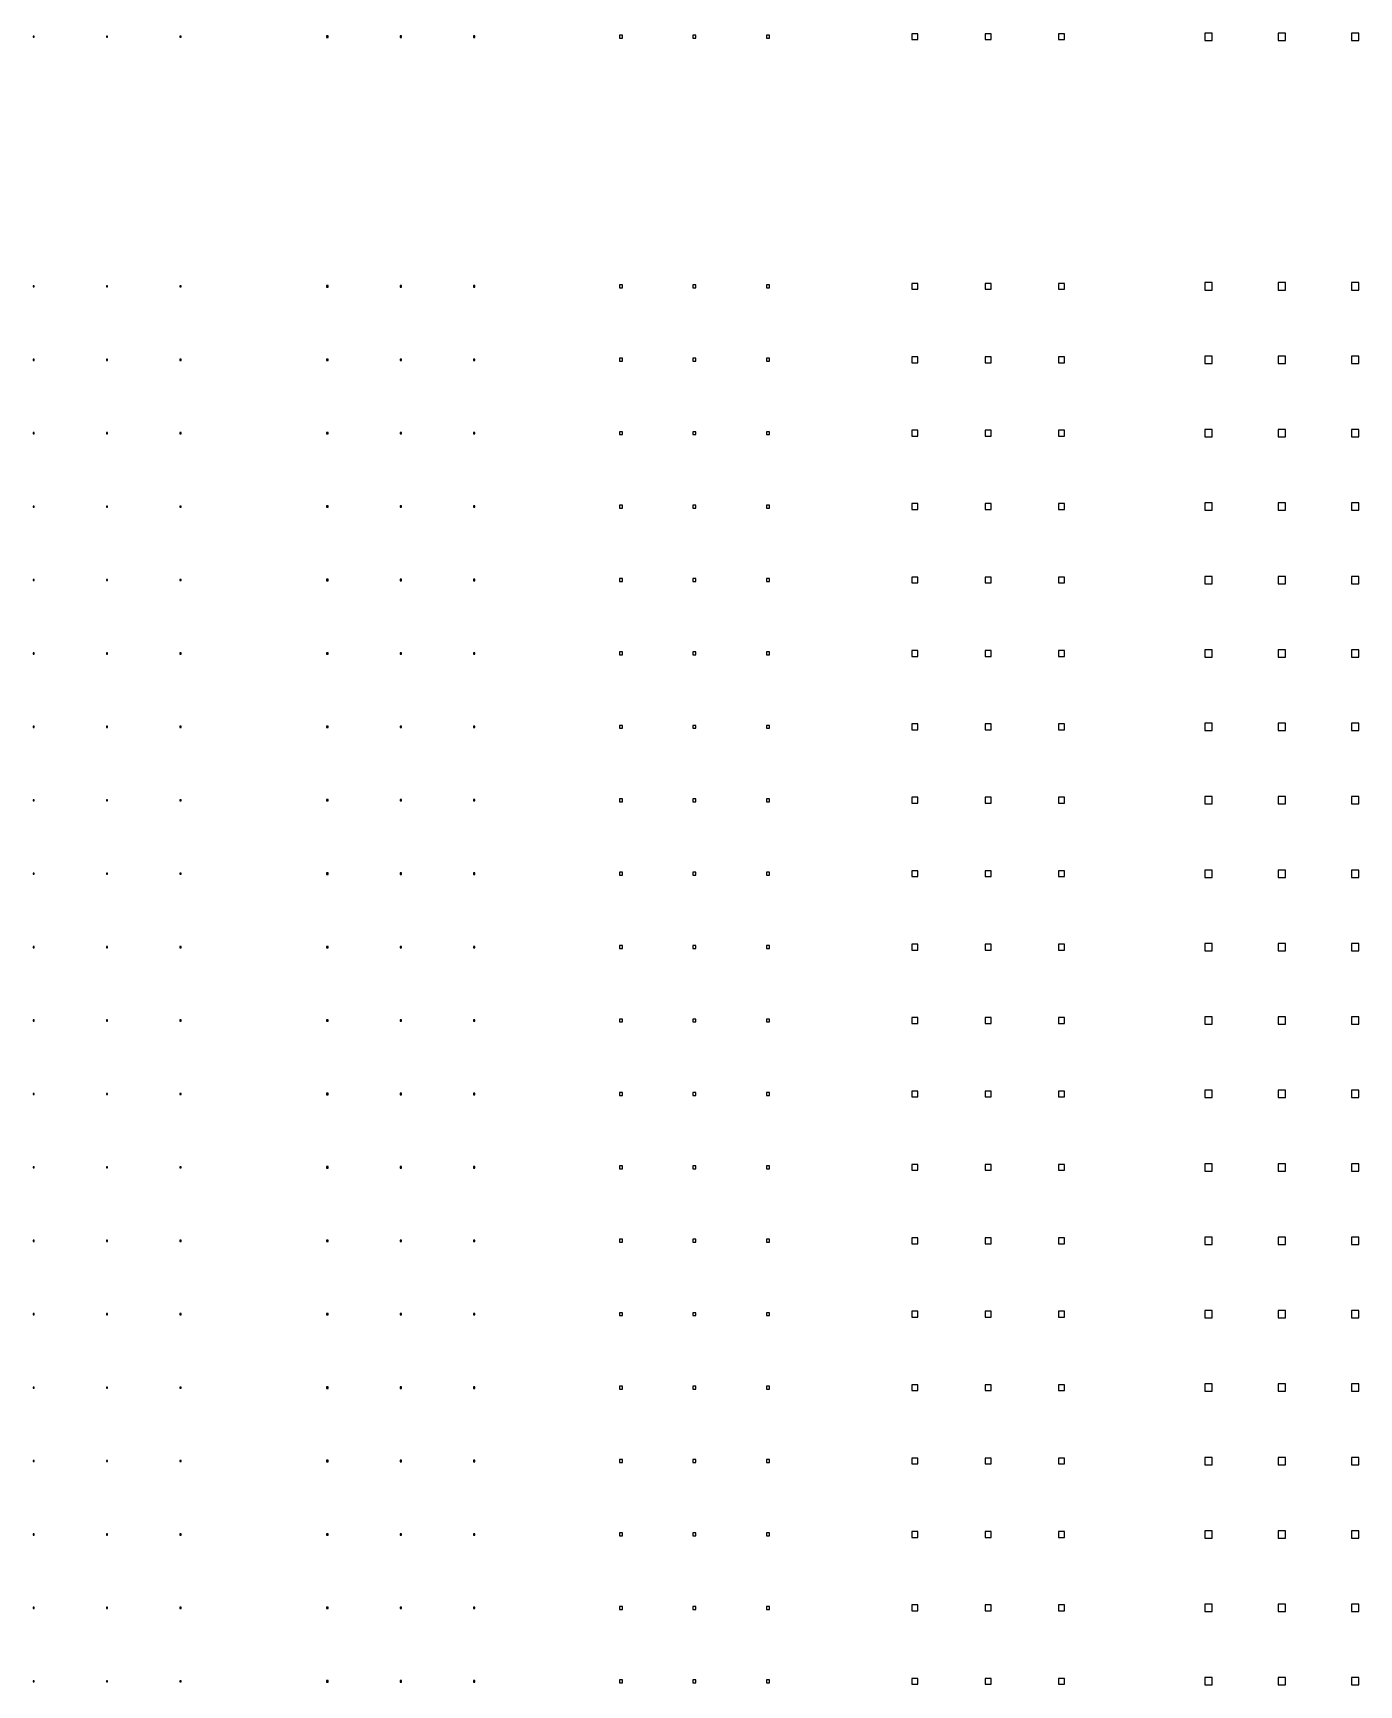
# Model space of a CAD drawing. Header units: metres. Extents: x -21500 to 21500, y -23900 to 23900.
# Drawn here: x 10496 to 19525, y 475 to 11725 of the extents above; entities that cross this region are included whole.
import ezdxf

# ---------------------------------------------------------------- set-up
doc = ezdxf.new("R2010")
doc.units = ezdxf.units.M

msp = doc.modelspace()

# ---------------------------------------------------------------- linework, layer by layer
for p, q in [((10504, 11704), (10496, 11704)), ((10496, 11704), (10496, 11696)), ((10504, 11696), (10504, 11704)), ((11004, 11704), (10996, 11704)), ((10996, 11704), (10996, 11696)), ((11004, 11696), (11004, 11704)), ((11504, 11704), (11496, 11704)), ((11496, 11704), (11496, 11696)), ((11504, 11696), (11504, 11704)), ((12505, 11705), (12495, 11705)), ((12495, 11705), (12495, 11695)), ((12505, 11695), (12505, 11705)), ((13005, 11705), (12995, 11705)), ((12995, 11705), (12995, 11695)), ((13005, 11695), (13005, 11705)), ((13505, 11705), (13495, 11705)), ((13495, 11705), (13495, 11695)), ((13505, 11695), (13505, 11705)), ((14510, 11710), (14490, 11710)), ((14490, 11710), (14490, 11690)), ((14510, 11690), (14510, 11710)), ((15010, 11710), (14990, 11710)), ((14990, 11710), (14990, 11690)), ((15010, 11690), (15010, 11710)), ((15510, 11710), (15490, 11710)), ((15490, 11710), (15490, 11690)), ((15510, 11690), (15510, 11710)), ((16520, 11720), (16480, 11720)), ((16480, 11720), (16480, 11680)), ((16520, 11680), (16520, 11720)), ((17020, 11720), (16980, 11720)), ((16980, 11720), (16980, 11680)), ((17020, 11680), (17020, 11720)), ((17520, 11720), (17480, 11720)), ((17480, 11720), (17480, 11680)), ((17520, 11680), (17520, 11720)), ((18525, 11725), (18475, 11725)), ((18475, 11725), (18475, 11675)), ((18525, 11675), (18525, 11725)), ((19025, 11725), (18975, 11725)), ((18975, 11725), (18975, 11675)), ((19025, 11675), (19025, 11725)), ((19525, 11725), (19475, 11725)), ((19475, 11725), (19475, 11675)), ((19525, 11675), (19525, 11725)), ((10496, 11696), (10504, 11696)), ((10996, 11696), (11004, 11696)), ((11496, 11696), (11504, 11696)), ((12495, 11695), (12505, 11695)), ((12995, 11695), (13005, 11695)), ((13495, 11695), (13505, 11695)), ((14490, 11690), (14510, 11690)), ((14990, 11690), (15010, 11690)), ((15490, 11690), (15510, 11690)), ((16480, 11680), (16520, 11680)), ((16980, 11680), (17020, 11680)), ((17480, 11680), (17520, 11680)), ((18475, 11675), (18525, 11675)), ((18975, 11675), (19025, 11675)), ((19475, 11675), (19525, 11675)), ((16520, 10020), (16480, 10020)), ((16480, 10020), (16480, 9980)), ((16520, 9980), (16520, 10020)), ((17020, 10020), (16980, 10020)), ((16980, 10020), (16980, 9980)), ((17020, 9980), (17020, 10020)), ((17520, 10020), (17480, 10020)), ((17480, 10020), (17480, 9980)), ((17520, 9980), (17520, 10020)), ((18525, 10025), (18475, 10025)), ((18475, 10025), (18475, 9975)), ((18525, 9975), (18525, 10025)), ((19025, 10025), (18975, 10025)), ((18975, 10025), (18975, 9975)), ((19025, 9975), (19025, 10025)), ((19525, 10025), (19475, 10025)), ((19475, 10025), (19475, 9975)), ((19525, 9975), (19525, 10025)), ((10504, 10004), (10496, 10004)), ((10496, 10004), (10496, 9996)), ((10496, 9996), (10504, 9996)), ((10504, 9996), (10504, 10004)), ((11004, 10004), (10996, 10004)), ((10996, 10004), (10996, 9996)), ((10996, 9996), (11004, 9996)), ((11004, 9996), (11004, 10004)), ((11504, 10004), (11496, 10004)), ((11496, 10004), (11496, 9996)), ((11496, 9996), (11504, 9996)), ((11504, 9996), (11504, 10004)), ((12505, 10005), (12495, 10005)), ((12495, 10005), (12495, 9995)), ((12495, 9995), (12505, 9995)), ((12505, 9995), (12505, 10005)), ((13005, 10005), (12995, 10005)), ((12995, 10005), (12995, 9995)), ((12995, 9995), (13005, 9995)), ((13005, 9995), (13005, 10005)), ((13505, 10005), (13495, 10005)), ((13495, 10005), (13495, 9995)), ((13495, 9995), (13505, 9995)), ((13505, 9995), (13505, 10005)), ((14510, 10010), (14490, 10010)), ((14490, 10010), (14490, 9990)), ((14490, 9990), (14510, 9990)), ((14510, 9990), (14510, 10010)), ((15010, 10010), (14990, 10010)), ((14990, 10010), (14990, 9990)), ((14990, 9990), (15010, 9990)), ((15010, 9990), (15010, 10010)), ((15510, 10010), (15490, 10010)), ((15490, 10010), (15490, 9990)), ((15490, 9990), (15510, 9990)), ((15510, 9990), (15510, 10010)), ((16480, 9980), (16520, 9980)), ((16980, 9980), (17020, 9980)), ((17480, 9980), (17520, 9980)), ((18475, 9975), (18525, 9975)), ((18975, 9975), (19025, 9975)), ((19475, 9975), (19525, 9975)), ((10504, 9504), (10496, 9504)), ((10496, 9504), (10496, 9496)), ((10496, 9496), (10504, 9496)), ((10504, 9496), (10504, 9504)), ((11004, 9504), (10996, 9504)), ((10996, 9504), (10996, 9496)), ((10996, 9496), (11004, 9496)), ((11004, 9496), (11004, 9504)), ((11504, 9504), (11496, 9504)), ((11496, 9504), (11496, 9496)), ((11496, 9496), (11504, 9496)), ((11504, 9496), (11504, 9504)), ((12505, 9505), (12495, 9505)), ((12495, 9505), (12495, 9495)), ((12495, 9495), (12505, 9495)), ((12505, 9495), (12505, 9505)), ((13005, 9505), (12995, 9505)), ((12995, 9505), (12995, 9495)), ((12995, 9495), (13005, 9495)), ((13005, 9495), (13005, 9505)), ((13505, 9505), (13495, 9505)), ((13495, 9505), (13495, 9495)), ((13495, 9495), (13505, 9495)), ((13505, 9495), (13505, 9505)), ((14510, 9510), (14490, 9510)), ((14490, 9510), (14490, 9490)), ((14490, 9490), (14510, 9490)), ((14510, 9490), (14510, 9510)), ((15010, 9510), (14990, 9510)), ((14990, 9510), (14990, 9490)), ((14990, 9490), (15010, 9490)), ((15010, 9490), (15010, 9510)), ((15510, 9510), (15490, 9510)), ((15490, 9510), (15490, 9490)), ((15490, 9490), (15510, 9490)), ((15510, 9490), (15510, 9510)), ((16520, 9520), (16480, 9520)), ((16480, 9520), (16480, 9480)), ((16480, 9480), (16520, 9480)), ((16520, 9480), (16520, 9520)), ((17020, 9520), (16980, 9520)), ((16980, 9520), (16980, 9480)), ((16980, 9480), (17020, 9480)), ((17020, 9480), (17020, 9520)), ((17520, 9520), (17480, 9520)), ((17480, 9520), (17480, 9480)), ((17480, 9480), (17520, 9480)), ((17520, 9480), (17520, 9520)), ((18525, 9525), (18475, 9525)), ((18475, 9525), (18475, 9475)), ((18475, 9475), (18525, 9475)), ((18525, 9475), (18525, 9525)), ((19025, 9525), (18975, 9525)), ((18975, 9525), (18975, 9475)), ((18975, 9475), (19025, 9475)), ((19025, 9475), (19025, 9525)), ((19525, 9525), (19475, 9525)), ((19475, 9525), (19475, 9475)), ((19475, 9475), (19525, 9475)), ((19525, 9475), (19525, 9525)), ((10504, 9004), (10496, 9004)), ((10496, 9004), (10496, 8996)), ((10504, 8996), (10504, 9004)), ((11004, 9004), (10996, 9004)), ((10996, 9004), (10996, 8996)), ((11004, 8996), (11004, 9004)), ((11504, 9004), (11496, 9004)), ((11496, 9004), (11496, 8996)), ((11504, 8996), (11504, 9004)), ((12505, 9005), (12495, 9005)), ((12495, 9005), (12495, 8995)), ((12505, 8995), (12505, 9005)), ((13005, 9005), (12995, 9005)), ((12995, 9005), (12995, 8995)), ((13005, 8995), (13005, 9005)), ((13505, 9005), (13495, 9005)), ((13495, 9005), (13495, 8995)), ((13505, 8995), (13505, 9005)), ((14510, 9010), (14490, 9010)), ((14490, 9010), (14490, 8990)), ((14510, 8990), (14510, 9010)), ((15010, 9010), (14990, 9010)), ((14990, 9010), (14990, 8990)), ((15010, 8990), (15010, 9010)), ((15510, 9010), (15490, 9010)), ((15490, 9010), (15490, 8990)), ((15510, 8990), (15510, 9010)), ((16520, 9020), (16480, 9020)), ((16480, 9020), (16480, 8980)), ((16520, 8980), (16520, 9020)), ((17020, 9020), (16980, 9020)), ((16980, 9020), (16980, 8980)), ((17020, 8980), (17020, 9020)), ((17520, 9020), (17480, 9020)), ((17480, 9020), (17480, 8980)), ((17520, 8980), (17520, 9020)), ((18525, 9025), (18475, 9025)), ((18475, 9025), (18475, 8975)), ((18525, 8975), (18525, 9025)), ((19025, 9025), (18975, 9025)), ((18975, 9025), (18975, 8975)), ((19025, 8975), (19025, 9025)), ((19525, 9025), (19475, 9025)), ((19475, 9025), (19475, 8975)), ((19525, 8975), (19525, 9025)), ((10496, 8996), (10504, 8996)), ((10996, 8996), (11004, 8996)), ((11496, 8996), (11504, 8996)), ((12495, 8995), (12505, 8995)), ((12995, 8995), (13005, 8995)), ((13495, 8995), (13505, 8995)), ((14490, 8990), (14510, 8990)), ((14990, 8990), (15010, 8990)), ((15490, 8990), (15510, 8990)), ((16480, 8980), (16520, 8980)), ((16980, 8980), (17020, 8980)), ((17480, 8980), (17520, 8980)), ((18475, 8975), (18525, 8975)), ((18975, 8975), (19025, 8975)), ((19475, 8975), (19525, 8975)), ((10504, 8504), (10496, 8504)), ((10496, 8504), (10496, 8496)), ((10496, 8496), (10504, 8496)), ((10504, 8496), (10504, 8504)), ((11004, 8504), (10996, 8504)), ((10996, 8504), (10996, 8496)), ((10996, 8496), (11004, 8496)), ((11004, 8496), (11004, 8504)), ((11504, 8504), (11496, 8504)), ((11496, 8504), (11496, 8496)), ((11496, 8496), (11504, 8496)), ((11504, 8496), (11504, 8504)), ((12505, 8505), (12495, 8505)), ((12495, 8505), (12495, 8495)), ((12495, 8495), (12505, 8495)), ((12505, 8495), (12505, 8505)), ((13005, 8505), (12995, 8505)), ((12995, 8505), (12995, 8495)), ((12995, 8495), (13005, 8495)), ((13005, 8495), (13005, 8505)), ((13505, 8505), (13495, 8505)), ((13495, 8505), (13495, 8495)), ((13495, 8495), (13505, 8495)), ((13505, 8495), (13505, 8505)), ((14510, 8510), (14490, 8510)), ((14490, 8510), (14490, 8490)), ((14490, 8490), (14510, 8490)), ((14510, 8490), (14510, 8510)), ((15010, 8510), (14990, 8510)), ((14990, 8510), (14990, 8490)), ((14990, 8490), (15010, 8490)), ((15010, 8490), (15010, 8510)), ((15510, 8510), (15490, 8510)), ((15490, 8510), (15490, 8490)), ((15490, 8490), (15510, 8490)), ((15510, 8490), (15510, 8510)), ((16520, 8520), (16480, 8520)), ((16480, 8520), (16480, 8480)), ((16480, 8480), (16520, 8480)), ((16520, 8480), (16520, 8520)), ((17020, 8520), (16980, 8520)), ((16980, 8520), (16980, 8480)), ((16980, 8480), (17020, 8480)), ((17020, 8480), (17020, 8520)), ((17520, 8520), (17480, 8520)), ((17480, 8520), (17480, 8480)), ((17480, 8480), (17520, 8480)), ((17520, 8480), (17520, 8520)), ((18525, 8525), (18475, 8525)), ((18475, 8525), (18475, 8475)), ((18475, 8475), (18525, 8475)), ((18525, 8475), (18525, 8525)), ((19025, 8525), (18975, 8525)), ((18975, 8525), (18975, 8475)), ((18975, 8475), (19025, 8475)), ((19025, 8475), (19025, 8525)), ((19525, 8525), (19475, 8525)), ((19475, 8525), (19475, 8475)), ((19475, 8475), (19525, 8475)), ((19525, 8475), (19525, 8525)), ((10504, 8004), (10496, 8004)), ((10496, 8004), (10496, 7996)), ((10496, 7996), (10504, 7996)), ((10504, 7996), (10504, 8004)), ((11004, 8004), (10996, 8004)), ((10996, 8004), (10996, 7996)), ((10996, 7996), (11004, 7996)), ((11004, 7996), (11004, 8004)), ((11504, 8004), (11496, 8004)), ((11496, 8004), (11496, 7996)), ((11496, 7996), (11504, 7996)), ((11504, 7996), (11504, 8004)), ((12505, 8005), (12495, 8005)), ((12495, 8005), (12495, 7995)), ((12495, 7995), (12505, 7995)), ((12505, 7995), (12505, 8005)), ((13005, 8005), (12995, 8005)), ((12995, 8005), (12995, 7995)), ((12995, 7995), (13005, 7995)), ((13005, 7995), (13005, 8005)), ((13505, 8005), (13495, 8005)), ((13495, 8005), (13495, 7995)), ((13495, 7995), (13505, 7995)), ((13505, 7995), (13505, 8005)), ((14510, 8010), (14490, 8010)), ((14490, 8010), (14490, 7990)), ((14490, 7990), (14510, 7990)), ((14510, 7990), (14510, 8010)), ((15010, 8010), (14990, 8010)), ((14990, 8010), (14990, 7990)), ((14990, 7990), (15010, 7990)), ((15010, 7990), (15010, 8010)), ((15510, 8010), (15490, 8010)), ((15490, 8010), (15490, 7990)), ((15490, 7990), (15510, 7990)), ((15510, 7990), (15510, 8010)), ((16520, 8020), (16480, 8020)), ((16480, 8020), (16480, 7980)), ((16520, 7980), (16520, 8020)), ((17020, 8020), (16980, 8020)), ((16980, 8020), (16980, 7980)), ((17020, 7980), (17020, 8020)), ((17520, 8020), (17480, 8020)), ((17480, 8020), (17480, 7980)), ((17520, 7980), (17520, 8020)), ((18525, 8025), (18475, 8025)), ((18475, 8025), (18475, 7975)), ((18525, 7975), (18525, 8025)), ((19025, 8025), (18975, 8025)), ((18975, 8025), (18975, 7975)), ((19025, 7975), (19025, 8025)), ((19525, 8025), (19475, 8025)), ((19475, 8025), (19475, 7975)), ((19525, 7975), (19525, 8025)), ((16480, 7980), (16520, 7980)), ((16980, 7980), (17020, 7980)), ((17480, 7980), (17520, 7980)), ((18475, 7975), (18525, 7975)), ((18975, 7975), (19025, 7975)), ((19475, 7975), (19525, 7975)), ((10504, 7504), (10496, 7504)), ((10496, 7504), (10496, 7496)), ((10496, 7496), (10504, 7496)), ((10504, 7496), (10504, 7504)), ((11004, 7504), (10996, 7504)), ((10996, 7504), (10996, 7496)), ((10996, 7496), (11004, 7496)), ((11004, 7496), (11004, 7504)), ((11504, 7504), (11496, 7504)), ((11496, 7504), (11496, 7496)), ((11496, 7496), (11504, 7496)), ((11504, 7496), (11504, 7504)), ((12505, 7505), (12495, 7505)), ((12495, 7505), (12495, 7495)), ((12495, 7495), (12505, 7495)), ((12505, 7495), (12505, 7505)), ((13005, 7505), (12995, 7505)), ((12995, 7505), (12995, 7495)), ((12995, 7495), (13005, 7495)), ((13005, 7495), (13005, 7505)), ((13505, 7505), (13495, 7505)), ((13495, 7505), (13495, 7495)), ((13495, 7495), (13505, 7495)), ((13505, 7495), (13505, 7505)), ((14510, 7510), (14490, 7510)), ((14490, 7510), (14490, 7490)), ((14490, 7490), (14510, 7490)), ((14510, 7490), (14510, 7510)), ((15010, 7510), (14990, 7510)), ((14990, 7510), (14990, 7490)), ((14990, 7490), (15010, 7490)), ((15010, 7490), (15010, 7510)), ((15510, 7510), (15490, 7510)), ((15490, 7510), (15490, 7490)), ((15490, 7490), (15510, 7490)), ((15510, 7490), (15510, 7510)), ((16520, 7520), (16480, 7520)), ((16480, 7520), (16480, 7480)), ((16480, 7480), (16520, 7480)), ((16520, 7480), (16520, 7520)), ((17020, 7520), (16980, 7520)), ((16980, 7520), (16980, 7480)), ((16980, 7480), (17020, 7480)), ((17020, 7480), (17020, 7520)), ((17520, 7520), (17480, 7520)), ((17480, 7520), (17480, 7480)), ((17480, 7480), (17520, 7480)), ((17520, 7480), (17520, 7520)), ((18525, 7525), (18475, 7525)), ((18475, 7525), (18475, 7475)), ((18475, 7475), (18525, 7475)), ((18525, 7475), (18525, 7525)), ((19025, 7525), (18975, 7525)), ((18975, 7525), (18975, 7475)), ((18975, 7475), (19025, 7475)), ((19025, 7475), (19025, 7525)), ((19525, 7525), (19475, 7525)), ((19475, 7525), (19475, 7475)), ((19475, 7475), (19525, 7475)), ((19525, 7475), (19525, 7525)), ((10504, 7004), (10496, 7004)), ((10496, 7004), (10496, 6996)), ((10496, 6996), (10504, 6996)), ((10504, 6996), (10504, 7004)), ((11004, 7004), (10996, 7004)), ((10996, 7004), (10996, 6996)), ((10996, 6996), (11004, 6996)), ((11004, 6996), (11004, 7004)), ((11504, 7004), (11496, 7004)), ((11496, 7004), (11496, 6996)), ((11496, 6996), (11504, 6996)), ((11504, 6996), (11504, 7004)), ((12505, 7005), (12495, 7005)), ((12495, 7005), (12495, 6995)), ((12495, 6995), (12505, 6995)), ((12505, 6995), (12505, 7005)), ((13005, 7005), (12995, 7005)), ((12995, 7005), (12995, 6995)), ((12995, 6995), (13005, 6995)), ((13005, 6995), (13005, 7005)), ((13505, 7005), (13495, 7005)), ((13495, 7005), (13495, 6995)), ((13495, 6995), (13505, 6995)), ((13505, 6995), (13505, 7005)), ((14510, 7010), (14490, 7010)), ((14490, 7010), (14490, 6990)), ((14490, 6990), (14510, 6990)), ((14510, 6990), (14510, 7010)), ((15010, 7010), (14990, 7010)), ((14990, 7010), (14990, 6990)), ((14990, 6990), (15010, 6990)), ((15010, 6990), (15010, 7010)), ((15510, 7010), (15490, 7010)), ((15490, 7010), (15490, 6990)), ((15490, 6990), (15510, 6990)), ((15510, 6990), (15510, 7010)), ((16520, 7020), (16480, 7020)), ((16480, 7020), (16480, 6980)), ((16480, 6980), (16520, 6980)), ((16520, 6980), (16520, 7020)), ((17020, 7020), (16980, 7020)), ((16980, 7020), (16980, 6980)), ((16980, 6980), (17020, 6980)), ((17020, 6980), (17020, 7020)), ((17520, 7020), (17480, 7020)), ((17480, 7020), (17480, 6980)), ((17480, 6980), (17520, 6980)), ((17520, 6980), (17520, 7020)), ((18525, 7025), (18475, 7025)), ((18475, 7025), (18475, 6975)), ((18475, 6975), (18525, 6975)), ((18525, 6975), (18525, 7025)), ((19025, 7025), (18975, 7025)), ((18975, 7025), (18975, 6975)), ((18975, 6975), (19025, 6975)), ((19025, 6975), (19025, 7025)), ((19525, 7025), (19475, 7025)), ((19475, 7025), (19475, 6975)), ((19475, 6975), (19525, 6975)), ((19525, 6975), (19525, 7025)), ((18525, 6525), (18475, 6525)), ((18475, 6525), (18475, 6475)), ((18525, 6475), (18525, 6525)), ((19025, 6525), (18975, 6525)), ((18975, 6525), (18975, 6475)), ((19025, 6475), (19025, 6525)), ((19525, 6525), (19475, 6525)), ((19475, 6525), (19475, 6475)), ((19525, 6475), (19525, 6525)), ((10504, 6504), (10496, 6504)), ((10496, 6504), (10496, 6496)), ((10496, 6496), (10504, 6496)), ((10504, 6496), (10504, 6504)), ((11004, 6504), (10996, 6504)), ((10996, 6504), (10996, 6496)), ((10996, 6496), (11004, 6496)), ((11004, 6496), (11004, 6504)), ((11504, 6504), (11496, 6504)), ((11496, 6504), (11496, 6496)), ((11496, 6496), (11504, 6496)), ((11504, 6496), (11504, 6504)), ((12505, 6505), (12495, 6505)), ((12495, 6505), (12495, 6495)), ((12495, 6495), (12505, 6495)), ((12505, 6495), (12505, 6505)), ((13005, 6505), (12995, 6505)), ((12995, 6505), (12995, 6495)), ((12995, 6495), (13005, 6495)), ((13005, 6495), (13005, 6505)), ((13505, 6505), (13495, 6505)), ((13495, 6505), (13495, 6495)), ((13495, 6495), (13505, 6495)), ((13505, 6495), (13505, 6505)), ((14510, 6510), (14490, 6510)), ((14490, 6510), (14490, 6490)), ((14490, 6490), (14510, 6490)), ((14510, 6490), (14510, 6510)), ((15010, 6510), (14990, 6510)), ((14990, 6510), (14990, 6490)), ((14990, 6490), (15010, 6490)), ((15010, 6490), (15010, 6510)), ((15510, 6510), (15490, 6510)), ((15490, 6510), (15490, 6490)), ((15490, 6490), (15510, 6490)), ((15510, 6490), (15510, 6510)), ((16520, 6520), (16480, 6520)), ((16480, 6520), (16480, 6480)), ((16480, 6480), (16520, 6480)), ((16520, 6480), (16520, 6520)), ((17020, 6520), (16980, 6520)), ((16980, 6520), (16980, 6480)), ((16980, 6480), (17020, 6480)), ((17020, 6480), (17020, 6520)), ((17520, 6520), (17480, 6520)), ((17480, 6520), (17480, 6480)), ((17480, 6480), (17520, 6480)), ((17520, 6480), (17520, 6520)), ((18475, 6475), (18525, 6475)), ((18975, 6475), (19025, 6475)), ((19475, 6475), (19525, 6475)), ((10504, 6004), (10496, 6004)), ((10496, 6004), (10496, 5996)), ((10496, 5996), (10504, 5996)), ((10504, 5996), (10504, 6004)), ((11004, 6004), (10996, 6004)), ((10996, 6004), (10996, 5996)), ((10996, 5996), (11004, 5996)), ((11004, 5996), (11004, 6004)), ((11504, 6004), (11496, 6004)), ((11496, 6004), (11496, 5996)), ((11496, 5996), (11504, 5996)), ((11504, 5996), (11504, 6004)), ((12505, 6005), (12495, 6005)), ((12495, 6005), (12495, 5995)), ((12495, 5995), (12505, 5995)), ((12505, 5995), (12505, 6005)), ((13005, 6005), (12995, 6005)), ((12995, 6005), (12995, 5995)), ((12995, 5995), (13005, 5995)), ((13005, 5995), (13005, 6005)), ((13505, 6005), (13495, 6005)), ((13495, 6005), (13495, 5995)), ((13495, 5995), (13505, 5995)), ((13505, 5995), (13505, 6005)), ((14510, 6010), (14490, 6010)), ((14490, 6010), (14490, 5990)), ((14490, 5990), (14510, 5990)), ((14510, 5990), (14510, 6010)), ((15010, 6010), (14990, 6010)), ((14990, 6010), (14990, 5990)), ((14990, 5990), (15010, 5990)), ((15010, 5990), (15010, 6010)), ((15510, 6010), (15490, 6010)), ((15490, 6010), (15490, 5990)), ((15490, 5990), (15510, 5990)), ((15510, 5990), (15510, 6010)), ((16520, 6020), (16480, 6020)), ((16480, 6020), (16480, 5980)), ((16480, 5980), (16520, 5980)), ((16520, 5980), (16520, 6020)), ((17020, 6020), (16980, 6020)), ((16980, 6020), (16980, 5980)), ((16980, 5980), (17020, 5980)), ((17020, 5980), (17020, 6020)), ((17520, 6020), (17480, 6020)), ((17480, 6020), (17480, 5980)), ((17480, 5980), (17520, 5980)), ((17520, 5980), (17520, 6020)), ((18525, 6025), (18475, 6025)), ((18475, 6025), (18475, 5975)), ((18475, 5975), (18525, 5975)), ((18525, 5975), (18525, 6025)), ((19025, 6025), (18975, 6025)), ((18975, 6025), (18975, 5975)), ((18975, 5975), (19025, 5975)), ((19025, 5975), (19025, 6025)), ((19525, 6025), (19475, 6025)), ((19475, 6025), (19475, 5975)), ((19475, 5975), (19525, 5975)), ((19525, 5975), (19525, 6025)), ((16520, 5520), (16480, 5520)), ((16480, 5520), (16480, 5480)), ((16520, 5480), (16520, 5520)), ((17020, 5520), (16980, 5520)), ((16980, 5520), (16980, 5480)), ((17020, 5480), (17020, 5520)), ((17520, 5520), (17480, 5520)), ((17480, 5520), (17480, 5480)), ((17520, 5480), (17520, 5520)), ((18525, 5525), (18475, 5525)), ((18475, 5525), (18475, 5475)), ((18525, 5475), (18525, 5525)), ((19025, 5525), (18975, 5525)), ((18975, 5525), (18975, 5475)), ((19025, 5475), (19025, 5525)), ((19525, 5525), (19475, 5525)), ((19475, 5525), (19475, 5475)), ((19525, 5475), (19525, 5525)), ((10504, 5504), (10496, 5504)), ((10496, 5504), (10496, 5496)), ((10496, 5496), (10504, 5496)), ((10504, 5496), (10504, 5504)), ((11004, 5504), (10996, 5504)), ((10996, 5504), (10996, 5496)), ((10996, 5496), (11004, 5496)), ((11004, 5496), (11004, 5504)), ((11504, 5504), (11496, 5504)), ((11496, 5504), (11496, 5496)), ((11496, 5496), (11504, 5496)), ((11504, 5496), (11504, 5504)), ((12505, 5505), (12495, 5505)), ((12495, 5505), (12495, 5495)), ((12495, 5495), (12505, 5495)), ((12505, 5495), (12505, 5505)), ((13005, 5505), (12995, 5505)), ((12995, 5505), (12995, 5495)), ((12995, 5495), (13005, 5495)), ((13005, 5495), (13005, 5505)), ((13505, 5505), (13495, 5505)), ((13495, 5505), (13495, 5495)), ((13495, 5495), (13505, 5495)), ((13505, 5495), (13505, 5505)), ((14510, 5510), (14490, 5510)), ((14490, 5510), (14490, 5490)), ((14490, 5490), (14510, 5490)), ((14510, 5490), (14510, 5510)), ((15010, 5510), (14990, 5510)), ((14990, 5510), (14990, 5490)), ((14990, 5490), (15010, 5490)), ((15010, 5490), (15010, 5510)), ((15510, 5510), (15490, 5510)), ((15490, 5510), (15490, 5490)), ((15490, 5490), (15510, 5490)), ((15510, 5490), (15510, 5510)), ((16480, 5480), (16520, 5480)), ((16980, 5480), (17020, 5480)), ((17480, 5480), (17520, 5480)), ((18475, 5475), (18525, 5475)), ((18975, 5475), (19025, 5475)), ((19475, 5475), (19525, 5475)), ((10504, 5004), (10496, 5004)), ((10496, 5004), (10496, 4996)), ((10496, 4996), (10504, 4996)), ((10504, 4996), (10504, 5004)), ((11004, 5004), (10996, 5004)), ((10996, 5004), (10996, 4996)), ((10996, 4996), (11004, 4996)), ((11004, 4996), (11004, 5004)), ((11504, 5004), (11496, 5004)), ((11496, 5004), (11496, 4996)), ((11496, 4996), (11504, 4996)), ((11504, 4996), (11504, 5004)), ((12505, 5005), (12495, 5005)), ((12495, 5005), (12495, 4995)), ((12495, 4995), (12505, 4995)), ((12505, 4995), (12505, 5005)), ((13005, 5005), (12995, 5005)), ((12995, 5005), (12995, 4995)), ((12995, 4995), (13005, 4995)), ((13005, 4995), (13005, 5005)), ((13505, 5005), (13495, 5005)), ((13495, 5005), (13495, 4995)), ((13495, 4995), (13505, 4995)), ((13505, 4995), (13505, 5005)), ((14510, 5010), (14490, 5010)), ((14490, 5010), (14490, 4990)), ((14490, 4990), (14510, 4990)), ((14510, 4990), (14510, 5010)), ((15010, 5010), (14990, 5010)), ((14990, 5010), (14990, 4990)), ((14990, 4990), (15010, 4990)), ((15010, 4990), (15010, 5010)), ((15510, 5010), (15490, 5010)), ((15490, 5010), (15490, 4990)), ((15490, 4990), (15510, 4990)), ((15510, 4990), (15510, 5010)), ((16520, 5020), (16480, 5020)), ((16480, 5020), (16480, 4980)), ((16480, 4980), (16520, 4980)), ((16520, 4980), (16520, 5020)), ((17020, 5020), (16980, 5020)), ((16980, 5020), (16980, 4980)), ((16980, 4980), (17020, 4980)), ((17020, 4980), (17020, 5020)), ((17520, 5020), (17480, 5020)), ((17480, 5020), (17480, 4980)), ((17480, 4980), (17520, 4980)), ((17520, 4980), (17520, 5020)), ((18525, 5025), (18475, 5025)), ((18475, 5025), (18475, 4975)), ((18475, 4975), (18525, 4975)), ((18525, 4975), (18525, 5025)), ((19025, 5025), (18975, 5025)), ((18975, 5025), (18975, 4975)), ((18975, 4975), (19025, 4975)), ((19025, 4975), (19025, 5025)), ((19525, 5025), (19475, 5025)), ((19475, 5025), (19475, 4975)), ((19475, 4975), (19525, 4975)), ((19525, 4975), (19525, 5025)), ((10504, 4504), (10496, 4504)), ((10496, 4504), (10496, 4496)), ((10504, 4496), (10504, 4504)), ((11004, 4504), (10996, 4504)), ((10996, 4504), (10996, 4496)), ((11004, 4496), (11004, 4504)), ((11504, 4504), (11496, 4504)), ((11496, 4504), (11496, 4496)), ((11504, 4496), (11504, 4504)), ((12505, 4505), (12495, 4505)), ((12495, 4505), (12495, 4495)), ((12505, 4495), (12505, 4505)), ((13005, 4505), (12995, 4505)), ((12995, 4505), (12995, 4495)), ((13005, 4495), (13005, 4505)), ((13505, 4505), (13495, 4505)), ((13495, 4505), (13495, 4495)), ((13505, 4495), (13505, 4505)), ((14510, 4510), (14490, 4510)), ((14490, 4510), (14490, 4490)), ((14510, 4490), (14510, 4510)), ((15010, 4510), (14990, 4510)), ((14990, 4510), (14990, 4490)), ((15010, 4490), (15010, 4510)), ((15510, 4510), (15490, 4510)), ((15490, 4510), (15490, 4490)), ((15510, 4490), (15510, 4510)), ((16520, 4520), (16480, 4520)), ((16480, 4520), (16480, 4480)), ((16520, 4480), (16520, 4520)), ((17020, 4520), (16980, 4520)), ((16980, 4520), (16980, 4480)), ((17020, 4480), (17020, 4520)), ((17520, 4520), (17480, 4520)), ((17480, 4520), (17480, 4480)), ((17520, 4480), (17520, 4520)), ((18525, 4525), (18475, 4525)), ((18475, 4525), (18475, 4475)), ((18525, 4475), (18525, 4525)), ((19025, 4525), (18975, 4525)), ((18975, 4525), (18975, 4475)), ((19025, 4475), (19025, 4525)), ((19525, 4525), (19475, 4525)), ((19475, 4525), (19475, 4475)), ((19525, 4475), (19525, 4525)), ((10496, 4496), (10504, 4496)), ((10996, 4496), (11004, 4496)), ((11496, 4496), (11504, 4496)), ((12495, 4495), (12505, 4495)), ((12995, 4495), (13005, 4495)), ((13495, 4495), (13505, 4495)), ((14490, 4490), (14510, 4490)), ((14990, 4490), (15010, 4490)), ((15490, 4490), (15510, 4490)), ((16480, 4480), (16520, 4480)), ((16980, 4480), (17020, 4480)), ((17480, 4480), (17520, 4480)), ((18475, 4475), (18525, 4475)), ((18975, 4475), (19025, 4475)), ((19475, 4475), (19525, 4475)), ((10504, 4004), (10496, 4004)), ((10496, 4004), (10496, 3996)), ((10496, 3996), (10504, 3996)), ((10504, 3996), (10504, 4004)), ((11004, 4004), (10996, 4004)), ((10996, 4004), (10996, 3996)), ((10996, 3996), (11004, 3996)), ((11004, 3996), (11004, 4004)), ((11504, 4004), (11496, 4004)), ((11496, 4004), (11496, 3996)), ((11496, 3996), (11504, 3996)), ((11504, 3996), (11504, 4004)), ((12505, 4005), (12495, 4005)), ((12495, 4005), (12495, 3995)), ((12495, 3995), (12505, 3995)), ((12505, 3995), (12505, 4005)), ((13005, 4005), (12995, 4005)), ((12995, 4005), (12995, 3995)), ((12995, 3995), (13005, 3995)), ((13005, 3995), (13005, 4005)), ((13505, 4005), (13495, 4005)), ((13495, 4005), (13495, 3995)), ((13495, 3995), (13505, 3995)), ((13505, 3995), (13505, 4005)), ((14510, 4010), (14490, 4010)), ((14490, 4010), (14490, 3990)), ((14490, 3990), (14510, 3990)), ((14510, 3990), (14510, 4010)), ((15010, 4010), (14990, 4010)), ((14990, 4010), (14990, 3990)), ((14990, 3990), (15010, 3990)), ((15010, 3990), (15010, 4010)), ((15510, 4010), (15490, 4010)), ((15490, 4010), (15490, 3990)), ((15490, 3990), (15510, 3990)), ((15510, 3990), (15510, 4010)), ((16520, 4020), (16480, 4020)), ((16480, 4020), (16480, 3980)), ((16480, 3980), (16520, 3980)), ((16520, 3980), (16520, 4020)), ((17020, 4020), (16980, 4020)), ((16980, 4020), (16980, 3980)), ((16980, 3980), (17020, 3980)), ((17020, 3980), (17020, 4020)), ((17520, 4020), (17480, 4020)), ((17480, 4020), (17480, 3980)), ((17480, 3980), (17520, 3980)), ((17520, 3980), (17520, 4020)), ((18525, 4025), (18475, 4025)), ((18475, 4025), (18475, 3975)), ((18475, 3975), (18525, 3975)), ((18525, 3975), (18525, 4025)), ((19025, 4025), (18975, 4025)), ((18975, 4025), (18975, 3975)), ((18975, 3975), (19025, 3975)), ((19025, 3975), (19025, 4025)), ((19525, 4025), (19475, 4025)), ((19475, 4025), (19475, 3975)), ((19475, 3975), (19525, 3975)), ((19525, 3975), (19525, 4025)), ((10504, 3504), (10496, 3504)), ((10496, 3504), (10496, 3496)), ((10496, 3496), (10504, 3496)), ((10504, 3496), (10504, 3504)), ((11004, 3504), (10996, 3504)), ((10996, 3504), (10996, 3496)), ((10996, 3496), (11004, 3496)), ((11004, 3496), (11004, 3504)), ((11504, 3504), (11496, 3504)), ((11496, 3504), (11496, 3496)), ((11496, 3496), (11504, 3496)), ((11504, 3496), (11504, 3504)), ((12505, 3505), (12495, 3505)), ((12495, 3505), (12495, 3495)), ((12495, 3495), (12505, 3495)), ((12505, 3495), (12505, 3505)), ((13005, 3505), (12995, 3505)), ((12995, 3505), (12995, 3495)), ((12995, 3495), (13005, 3495)), ((13005, 3495), (13005, 3505)), ((13505, 3505), (13495, 3505)), ((13495, 3505), (13495, 3495)), ((13495, 3495), (13505, 3495)), ((13505, 3495), (13505, 3505)), ((14510, 3510), (14490, 3510)), ((14490, 3510), (14490, 3490)), ((14490, 3490), (14510, 3490)), ((14510, 3490), (14510, 3510)), ((15010, 3510), (14990, 3510)), ((14990, 3510), (14990, 3490)), ((14990, 3490), (15010, 3490)), ((15010, 3490), (15010, 3510)), ((15510, 3510), (15490, 3510)), ((15490, 3510), (15490, 3490)), ((15490, 3490), (15510, 3490)), ((15510, 3490), (15510, 3510)), ((16520, 3520), (16480, 3520)), ((16480, 3520), (16480, 3480)), ((16520, 3480), (16520, 3520)), ((17020, 3520), (16980, 3520)), ((16980, 3520), (16980, 3480)), ((17020, 3480), (17020, 3520)), ((17520, 3520), (17480, 3520)), ((17480, 3520), (17480, 3480)), ((17520, 3480), (17520, 3520)), ((18525, 3525), (18475, 3525)), ((18475, 3525), (18475, 3475)), ((18525, 3475), (18525, 3525)), ((19025, 3525), (18975, 3525)), ((18975, 3525), (18975, 3475)), ((19025, 3475), (19025, 3525)), ((19525, 3525), (19475, 3525)), ((19475, 3525), (19475, 3475)), ((19525, 3475), (19525, 3525)), ((16480, 3480), (16520, 3480)), ((16980, 3480), (17020, 3480)), ((17480, 3480), (17520, 3480)), ((18475, 3475), (18525, 3475)), ((18975, 3475), (19025, 3475)), ((19475, 3475), (19525, 3475)), ((10504, 3004), (10496, 3004)), ((10496, 3004), (10496, 2996)), ((10496, 2996), (10504, 2996)), ((10504, 2996), (10504, 3004)), ((11004, 3004), (10996, 3004)), ((10996, 3004), (10996, 2996)), ((10996, 2996), (11004, 2996)), ((11004, 2996), (11004, 3004)), ((11504, 3004), (11496, 3004)), ((11496, 3004), (11496, 2996)), ((11496, 2996), (11504, 2996)), ((11504, 2996), (11504, 3004)), ((12505, 3005), (12495, 3005)), ((12495, 3005), (12495, 2995)), ((12495, 2995), (12505, 2995)), ((12505, 2995), (12505, 3005)), ((13005, 3005), (12995, 3005)), ((12995, 3005), (12995, 2995)), ((12995, 2995), (13005, 2995)), ((13005, 2995), (13005, 3005)), ((13505, 3005), (13495, 3005)), ((13495, 3005), (13495, 2995)), ((13495, 2995), (13505, 2995)), ((13505, 2995), (13505, 3005)), ((14510, 3010), (14490, 3010)), ((14490, 3010), (14490, 2990)), ((14490, 2990), (14510, 2990)), ((14510, 2990), (14510, 3010)), ((15010, 3010), (14990, 3010)), ((14990, 3010), (14990, 2990)), ((14990, 2990), (15010, 2990)), ((15010, 2990), (15010, 3010)), ((15510, 3010), (15490, 3010)), ((15490, 3010), (15490, 2990)), ((15490, 2990), (15510, 2990)), ((15510, 2990), (15510, 3010)), ((16520, 3020), (16480, 3020)), ((16480, 3020), (16480, 2980)), ((16480, 2980), (16520, 2980)), ((16520, 2980), (16520, 3020)), ((17020, 3020), (16980, 3020)), ((16980, 3020), (16980, 2980)), ((16980, 2980), (17020, 2980)), ((17020, 2980), (17020, 3020)), ((17520, 3020), (17480, 3020)), ((17480, 3020), (17480, 2980)), ((17480, 2980), (17520, 2980)), ((17520, 2980), (17520, 3020)), ((18525, 3025), (18475, 3025)), ((18475, 3025), (18475, 2975)), ((18475, 2975), (18525, 2975)), ((18525, 2975), (18525, 3025)), ((19025, 3025), (18975, 3025)), ((18975, 3025), (18975, 2975)), ((18975, 2975), (19025, 2975)), ((19025, 2975), (19025, 3025)), ((19525, 3025), (19475, 3025)), ((19475, 3025), (19475, 2975)), ((19475, 2975), (19525, 2975)), ((19525, 2975), (19525, 3025)), ((10504, 2504), (10496, 2504)), ((10496, 2504), (10496, 2496)), ((10496, 2496), (10504, 2496)), ((10504, 2496), (10504, 2504)), ((11004, 2504), (10996, 2504)), ((10996, 2504), (10996, 2496)), ((10996, 2496), (11004, 2496)), ((11004, 2496), (11004, 2504)), ((11504, 2504), (11496, 2504)), ((11496, 2504), (11496, 2496)), ((11496, 2496), (11504, 2496)), ((11504, 2496), (11504, 2504)), ((12505, 2505), (12495, 2505)), ((12495, 2505), (12495, 2495)), ((12495, 2495), (12505, 2495)), ((12505, 2495), (12505, 2505)), ((13005, 2505), (12995, 2505)), ((12995, 2505), (12995, 2495)), ((12995, 2495), (13005, 2495)), ((13005, 2495), (13005, 2505)), ((13505, 2505), (13495, 2505)), ((13495, 2505), (13495, 2495)), ((13495, 2495), (13505, 2495)), ((13505, 2495), (13505, 2505)), ((14510, 2510), (14490, 2510)), ((14490, 2510), (14490, 2490)), ((14490, 2490), (14510, 2490)), ((14510, 2490), (14510, 2510)), ((15010, 2510), (14990, 2510)), ((14990, 2510), (14990, 2490)), ((14990, 2490), (15010, 2490)), ((15010, 2490), (15010, 2510)), ((15510, 2510), (15490, 2510)), ((15490, 2510), (15490, 2490)), ((15490, 2490), (15510, 2490)), ((15510, 2490), (15510, 2510)), ((16520, 2520), (16480, 2520)), ((16480, 2520), (16480, 2480)), ((16480, 2480), (16520, 2480)), ((16520, 2480), (16520, 2520)), ((17020, 2520), (16980, 2520)), ((16980, 2520), (16980, 2480)), ((16980, 2480), (17020, 2480)), ((17020, 2480), (17020, 2520)), ((17520, 2520), (17480, 2520)), ((17480, 2520), (17480, 2480)), ((17480, 2480), (17520, 2480)), ((17520, 2480), (17520, 2520)), ((18525, 2525), (18475, 2525)), ((18475, 2525), (18475, 2475)), ((18475, 2475), (18525, 2475)), ((18525, 2475), (18525, 2525)), ((19025, 2525), (18975, 2525)), ((18975, 2525), (18975, 2475)), ((18975, 2475), (19025, 2475)), ((19025, 2475), (19025, 2525)), ((19525, 2525), (19475, 2525)), ((19475, 2525), (19475, 2475)), ((19475, 2475), (19525, 2475)), ((19525, 2475), (19525, 2525)), ((18525, 2025), (18475, 2025)), ((18475, 2025), (18475, 1975)), ((18525, 1975), (18525, 2025)), ((19025, 2025), (18975, 2025)), ((18975, 2025), (18975, 1975)), ((19025, 1975), (19025, 2025)), ((19525, 2025), (19475, 2025)), ((19475, 2025), (19475, 1975)), ((19525, 1975), (19525, 2025)), ((10504, 2004), (10496, 2004)), ((10496, 2004), (10496, 1996)), ((10496, 1996), (10504, 1996)), ((10504, 1996), (10504, 2004)), ((11004, 2004), (10996, 2004)), ((10996, 2004), (10996, 1996)), ((10996, 1996), (11004, 1996)), ((11004, 1996), (11004, 2004)), ((11504, 2004), (11496, 2004)), ((11496, 2004), (11496, 1996)), ((11496, 1996), (11504, 1996)), ((11504, 1996), (11504, 2004)), ((12505, 2005), (12495, 2005)), ((12495, 2005), (12495, 1995)), ((12495, 1995), (12505, 1995)), ((12505, 1995), (12505, 2005)), ((13005, 2005), (12995, 2005)), ((12995, 2005), (12995, 1995)), ((12995, 1995), (13005, 1995)), ((13005, 1995), (13005, 2005)), ((13505, 2005), (13495, 2005)), ((13495, 2005), (13495, 1995)), ((13495, 1995), (13505, 1995)), ((13505, 1995), (13505, 2005)), ((14510, 2010), (14490, 2010)), ((14490, 2010), (14490, 1990)), ((14490, 1990), (14510, 1990)), ((14510, 1990), (14510, 2010)), ((15010, 2010), (14990, 2010)), ((14990, 2010), (14990, 1990)), ((14990, 1990), (15010, 1990)), ((15010, 1990), (15010, 2010)), ((15510, 2010), (15490, 2010)), ((15490, 2010), (15490, 1990)), ((15490, 1990), (15510, 1990)), ((15510, 1990), (15510, 2010)), ((16520, 2020), (16480, 2020)), ((16480, 2020), (16480, 1980)), ((16480, 1980), (16520, 1980)), ((16520, 1980), (16520, 2020)), ((17020, 2020), (16980, 2020)), ((16980, 2020), (16980, 1980)), ((16980, 1980), (17020, 1980)), ((17020, 1980), (17020, 2020)), ((17520, 2020), (17480, 2020)), ((17480, 2020), (17480, 1980)), ((17480, 1980), (17520, 1980)), ((17520, 1980), (17520, 2020)), ((18475, 1975), (18525, 1975)), ((18975, 1975), (19025, 1975)), ((19475, 1975), (19525, 1975)), ((10504, 1504), (10496, 1504)), ((10496, 1504), (10496, 1496)), ((10496, 1496), (10504, 1496)), ((10504, 1496), (10504, 1504)), ((11004, 1504), (10996, 1504)), ((10996, 1504), (10996, 1496)), ((10996, 1496), (11004, 1496)), ((11004, 1496), (11004, 1504)), ((11504, 1504), (11496, 1504)), ((11496, 1504), (11496, 1496)), ((11496, 1496), (11504, 1496)), ((11504, 1496), (11504, 1504)), ((12505, 1505), (12495, 1505)), ((12495, 1505), (12495, 1495)), ((12495, 1495), (12505, 1495)), ((12505, 1495), (12505, 1505)), ((13005, 1505), (12995, 1505)), ((12995, 1505), (12995, 1495)), ((12995, 1495), (13005, 1495)), ((13005, 1495), (13005, 1505)), ((13505, 1505), (13495, 1505)), ((13495, 1505), (13495, 1495)), ((13495, 1495), (13505, 1495)), ((13505, 1495), (13505, 1505)), ((14510, 1510), (14490, 1510)), ((14490, 1510), (14490, 1490)), ((14490, 1490), (14510, 1490)), ((14510, 1490), (14510, 1510)), ((15010, 1510), (14990, 1510)), ((14990, 1510), (14990, 1490)), ((14990, 1490), (15010, 1490)), ((15010, 1490), (15010, 1510)), ((15510, 1510), (15490, 1510)), ((15490, 1510), (15490, 1490)), ((15490, 1490), (15510, 1490)), ((15510, 1490), (15510, 1510)), ((16520, 1520), (16480, 1520)), ((16480, 1520), (16480, 1480)), ((16480, 1480), (16520, 1480)), ((16520, 1480), (16520, 1520)), ((17020, 1520), (16980, 1520)), ((16980, 1520), (16980, 1480)), ((16980, 1480), (17020, 1480)), ((17020, 1480), (17020, 1520)), ((17520, 1520), (17480, 1520)), ((17480, 1520), (17480, 1480)), ((17480, 1480), (17520, 1480)), ((17520, 1480), (17520, 1520)), ((18525, 1525), (18475, 1525)), ((18475, 1525), (18475, 1475)), ((18475, 1475), (18525, 1475)), ((18525, 1475), (18525, 1525)), ((19025, 1525), (18975, 1525)), ((18975, 1525), (18975, 1475)), ((18975, 1475), (19025, 1475)), ((19025, 1475), (19025, 1525)), ((19525, 1525), (19475, 1525)), ((19475, 1525), (19475, 1475)), ((19475, 1475), (19525, 1475)), ((19525, 1475), (19525, 1525)), ((16520, 1020), (16480, 1020)), ((16480, 1020), (16480, 980)), ((16520, 980), (16520, 1020)), ((17020, 1020), (16980, 1020)), ((16980, 1020), (16980, 980)), ((17020, 980), (17020, 1020)), ((17520, 1020), (17480, 1020)), ((17480, 1020), (17480, 980)), ((17520, 980), (17520, 1020)), ((18525, 1025), (18475, 1025)), ((18475, 1025), (18475, 975)), ((18525, 975), (18525, 1025)), ((19025, 1025), (18975, 1025)), ((18975, 1025), (18975, 975)), ((19025, 975), (19025, 1025)), ((19525, 1025), (19475, 1025)), ((19475, 1025), (19475, 975)), ((19525, 975), (19525, 1025)), ((10504, 1004), (10496, 1004)), ((10496, 1004), (10496, 996)), ((10496, 996), (10504, 996)), ((10504, 996), (10504, 1004)), ((11004, 1004), (10996, 1004)), ((10996, 1004), (10996, 996)), ((10996, 996), (11004, 996)), ((11004, 996), (11004, 1004)), ((11504, 1004), (11496, 1004)), ((11496, 1004), (11496, 996)), ((11496, 996), (11504, 996)), ((11504, 996), (11504, 1004)), ((12505, 1005), (12495, 1005)), ((12495, 1005), (12495, 995)), ((12495, 995), (12505, 995)), ((12505, 995), (12505, 1005)), ((13005, 1005), (12995, 1005)), ((12995, 1005), (12995, 995)), ((12995, 995), (13005, 995)), ((13005, 995), (13005, 1005)), ((13505, 1005), (13495, 1005)), ((13495, 1005), (13495, 995)), ((13495, 995), (13505, 995)), ((13505, 995), (13505, 1005)), ((14510, 1010), (14490, 1010)), ((14490, 1010), (14490, 990)), ((14490, 990), (14510, 990)), ((14510, 990), (14510, 1010)), ((15010, 1010), (14990, 1010)), ((14990, 1010), (14990, 990)), ((14990, 990), (15010, 990)), ((15010, 990), (15010, 1010)), ((15510, 1010), (15490, 1010)), ((15490, 1010), (15490, 990)), ((15490, 990), (15510, 990)), ((15510, 990), (15510, 1010)), ((16480, 980), (16520, 980)), ((16980, 980), (17020, 980)), ((17480, 980), (17520, 980)), ((18475, 975), (18525, 975)), ((18975, 975), (19025, 975)), ((19475, 975), (19525, 975)), ((10504, 504), (10496, 504)), ((10496, 504), (10496, 496)), ((10496, 496), (10504, 496)), ((10504, 496), (10504, 504)), ((11004, 504), (10996, 504)), ((10996, 504), (10996, 496)), ((10996, 496), (11004, 496)), ((11004, 496), (11004, 504)), ((11504, 504), (11496, 504)), ((11496, 504), (11496, 496)), ((11496, 496), (11504, 496)), ((11504, 496), (11504, 504)), ((12505, 505), (12495, 505)), ((12495, 505), (12495, 495)), ((12495, 495), (12505, 495)), ((12505, 495), (12505, 505)), ((13005, 505), (12995, 505)), ((12995, 505), (12995, 495)), ((12995, 495), (13005, 495)), ((13005, 495), (13005, 505)), ((13505, 505), (13495, 505)), ((13495, 505), (13495, 495)), ((13495, 495), (13505, 495)), ((13505, 495), (13505, 505)), ((14510, 510), (14490, 510)), ((14490, 510), (14490, 490)), ((14490, 490), (14510, 490)), ((14510, 490), (14510, 510)), ((15010, 510), (14990, 510)), ((14990, 510), (14990, 490)), ((14990, 490), (15010, 490)), ((15010, 490), (15010, 510)), ((15510, 510), (15490, 510)), ((15490, 510), (15490, 490)), ((15490, 490), (15510, 490)), ((15510, 490), (15510, 510)), ((16520, 520), (16480, 520)), ((16480, 520), (16480, 480)), ((16480, 480), (16520, 480)), ((16520, 480), (16520, 520)), ((17020, 520), (16980, 520)), ((16980, 520), (16980, 480)), ((16980, 480), (17020, 480)), ((17020, 480), (17020, 520)), ((17520, 520), (17480, 520)), ((17480, 520), (17480, 480)), ((17480, 480), (17520, 480)), ((17520, 480), (17520, 520)), ((18525, 525), (18475, 525)), ((18475, 525), (18475, 475)), ((18475, 475), (18525, 475)), ((18525, 475), (18525, 525)), ((19025, 525), (18975, 525)), ((18975, 525), (18975, 475)), ((18975, 475), (19025, 475)), ((19025, 475), (19025, 525)), ((19525, 525), (19475, 525)), ((19475, 525), (19475, 475)), ((19475, 475), (19525, 475)), ((19525, 475), (19525, 525))]:
    msp.add_line(p, q)

doc.saveas('drawing.dxf')
